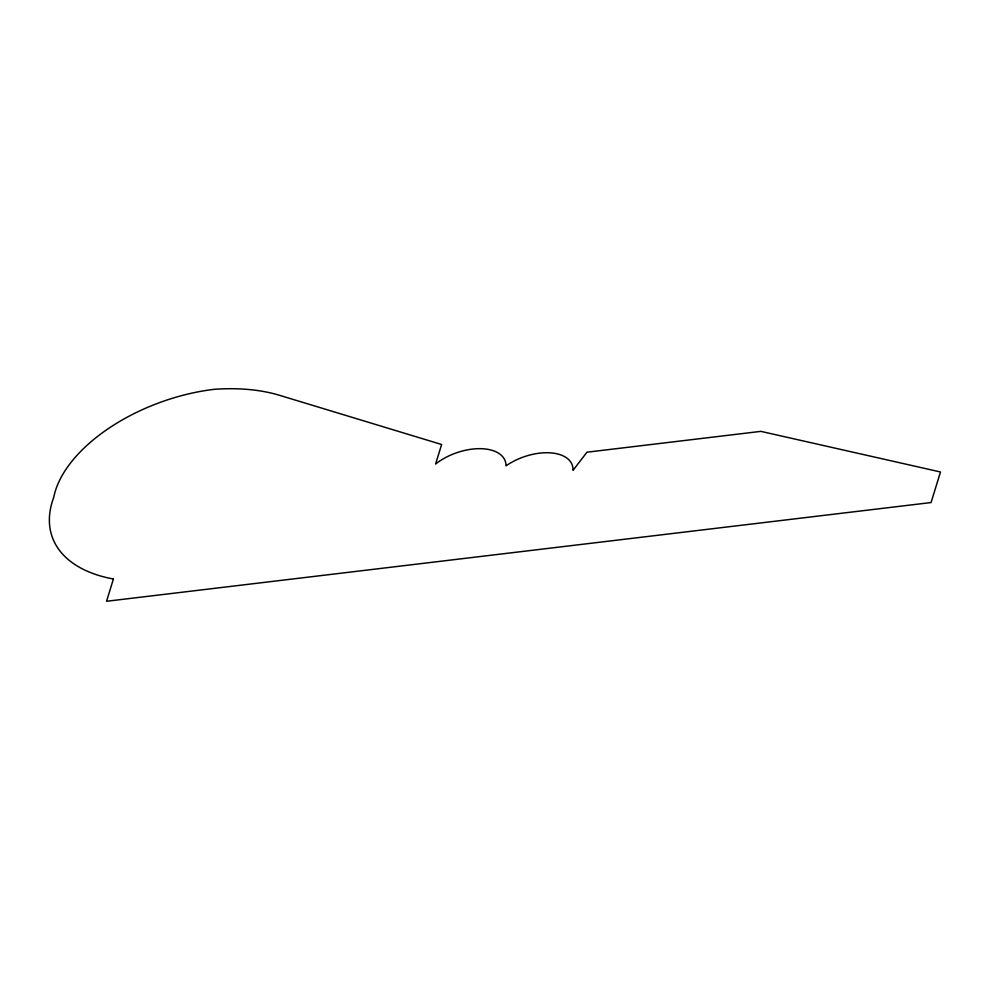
<?xml version="1.0" encoding="UTF-8"?>
<svg xmlns="http://www.w3.org/2000/svg" width="990" height="990" viewBox="0 0 990 990"><rect width="100%" height="100%" fill="white"/><g stroke="black" fill="none" stroke-linecap="round" stroke-linejoin="round"><path stroke-width="1.49" d="M113.417 579.014L106.536 601.277L931.07 502.549L940.5 471.983L760.852 431.368L586.971 452.195L573.012 470.361A43.486 24.069 -19.8 0 0 550.304 452.838A43.486 24.069 -19.8 0 0 506.039 465.845A43.869 24.28 -19.8 0 0 480.979 448.68A43.869 24.28 -19.8 0 0 435.6 464.025L441.627 444.498L279.304 395.245A169.674 93.901 -19.8 0 0 214.397 389.305A140.518 77.765 -19.8 0 0 53.732 497.351A157.732 87.281 -19.8 0 0 113.417 579.014"/></g></svg>
